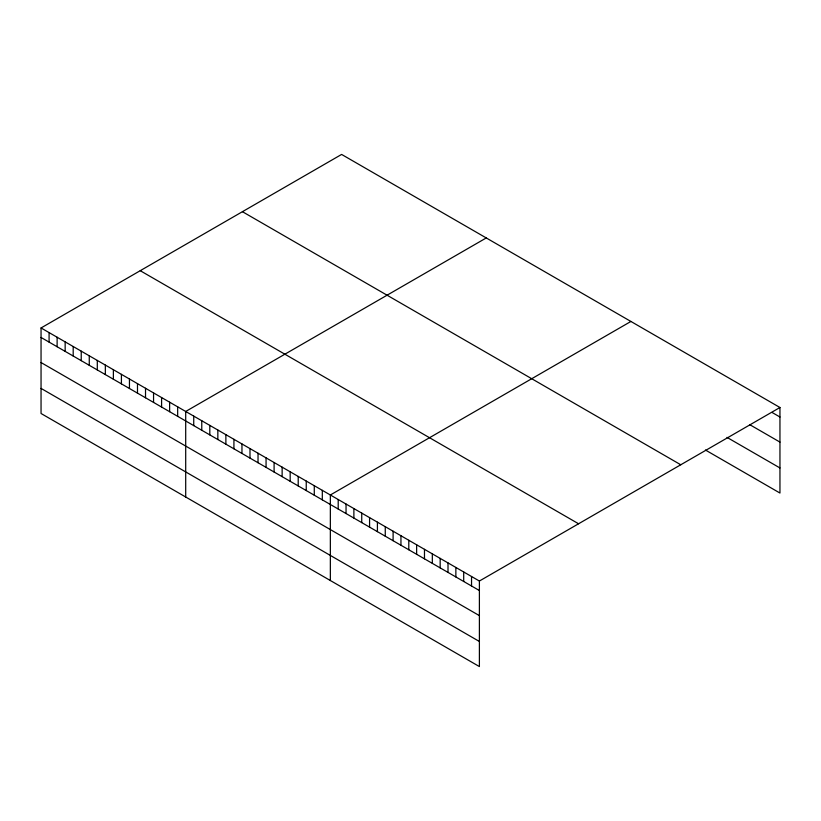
<?xml version="1.0" encoding="UTF-8"?>
<svg xmlns="http://www.w3.org/2000/svg" width="821" height="821" viewBox="0 0 821 821"><rect width="100%" height="100%" fill="white"/><g stroke="black" fill="none" stroke-linecap="round" stroke-linejoin="round"><path stroke-width="1.23" d="M41.05 327.959L479.392 581.032L479.392 666.57L41.05 413.497L41.05 327.959L341.608 154.43L779.95 407.503L779.95 493.041L705.434 450.021M486.268 237.936L185.7 411.465L185.7 497.013M630.918 321.452L330.35 494.981L330.35 580.529M479.392 581.032L779.95 407.503M772.109 412.481L779.95 417.006M749.552 424.549L779.95 442.098M727.006 437.388L779.95 467.949M242.431 211.695L680.763 464.768M140.237 270.694L578.569 523.767M41.05 337.462L479.392 590.535M41.05 362.554L479.392 615.627M41.05 388.405L479.392 641.478M471.541 576.496L471.541 586.009M463.701 571.97L463.701 581.484M455.86 567.444L455.86 576.947M448.009 562.908L448.009 572.422M440.169 558.383L440.169 567.896M432.328 553.857L432.328 563.36M424.478 549.331L424.478 558.834M416.637 544.795L416.637 554.308M408.796 540.269L408.796 549.783M400.946 535.744L400.946 545.247M393.105 531.208L393.105 540.721M385.265 526.682L385.265 536.195M377.414 522.156L377.414 531.659M369.573 517.63L369.573 527.133M361.733 513.094L361.733 522.608M353.882 508.568L353.882 518.082M346.041 504.043L346.041 513.546M338.201 499.507L338.201 509.02M322.314 490.342L322.314 499.856M314.279 485.704L314.279 495.217M306.243 481.065L306.243 490.568M298.208 476.426L298.208 485.929M290.172 471.788L290.172 481.291M282.137 467.149L282.137 476.652M274.101 462.51L274.101 472.013M266.066 457.861L266.066 467.375M258.03 453.223L258.03 462.736M249.995 448.584L249.995 458.097M241.959 443.945L241.959 453.459M233.923 439.307L233.923 448.82M225.878 434.668L225.878 444.182M217.842 430.03L217.842 439.533M209.807 425.391L209.807 434.894M201.771 420.752L201.771 430.255M193.735 416.114L193.735 425.617M177.664 406.826L177.664 416.339M169.629 402.187L169.629 411.701M161.593 397.549L161.593 407.062M153.558 392.91L153.558 402.423M145.522 388.271L145.522 397.785M137.487 383.633L137.487 393.136M129.451 378.994L129.451 388.497M121.416 374.355L121.416 383.859M113.38 369.717L113.38 379.22M105.345 365.068L105.345 374.581M97.299 360.429L97.299 369.943M89.263 355.791L89.263 365.304M81.228 351.152L81.228 360.665M73.192 346.513L73.192 356.027M65.157 341.875L65.157 351.388M57.121 337.236L57.121 346.739M49.086 332.597L49.086 342.1"/></g></svg>
